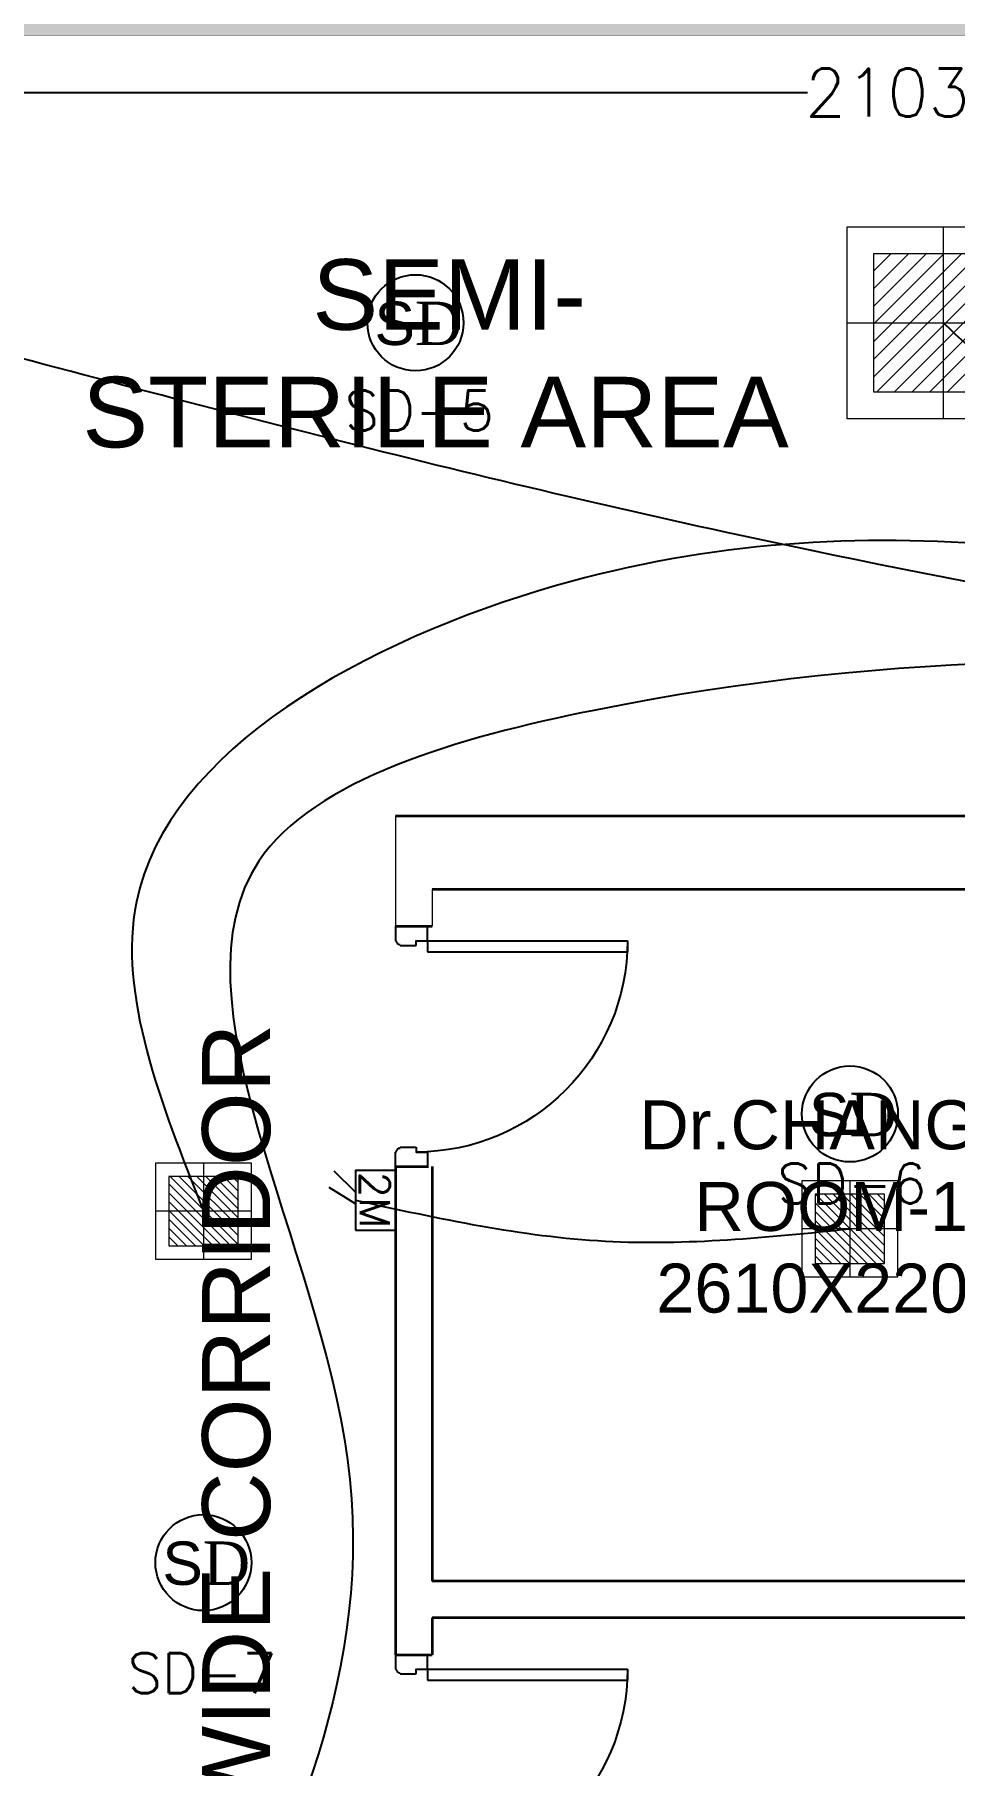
# Model space of a CAD drawing. Extents: x 3550807 to 4078732, y -628171 to -515859.
# Drawn here: x 3722850 to 3725724, y -603927 to -598521 of the extents above; entities that cross this region are included whole.
import ezdxf
from ezdxf.enums import TextEntityAlignment as Align

# ---------------------------------------------------------------- set-up
doc = ezdxf.new("R2010")
doc.units = 0
doc.header["$LTSCALE"] = 6
doc.header["$MEASUREMENT"] = 0
doc.linetypes.add('CONTINU', pattern=[0])
doc.layers.get('Defpoints').update_dxf_attribs({"linetype": 'CONTINUOUS'})
for name, color, linetype in [('24W UPS POWER LIGHT', 5, 'CONTINUOUS'), ('DIM', 7, 'CONTINUOUS'), ('DOOR', 44, 'CONTINUOUS'), ('ELE 36W EMERGENCY LIGHT', 5, 'CONTINUOUS'), ('ELE-2M UPS P.SB', 3, 'CONTINUOUS'), ('FA-FIRE TEXT', 7, 'CONTINUOUS')]:
    doc.layers.add(name, color=color, linetype=linetype)
for name, color, linetype, lineweight in [('ELE-24W EMERGENCY  LED LIGHT', 5, 'CONTINUOUS', 18), ('ELE-36W EMERGENCY  LED LIGHT', 7, 'CONTINUOUS', 18), ('ELE-CABLE TRAY', 31, 'CONTINUOUS', 18), ('FA-BELOW SMOKE DERECTOR', 1, 'CONTINUOUS', 25), ('WALL', 10, 'CONTINUOUS', 35)]:
    doc.layers.add(name, color=color, linetype=linetype, lineweight=lineweight)
doc.layers.add('ELE-LIGHTING WIRING', color=7, linetype='CONTINUOUS', true_color=0x63d7b6)
doc.styles.add('ARIAL', font='arial.ttf')
doc.styles.add('PDF Times New Roman', font='times.ttf')
doc.styles.add('ROMANS', font='romans.shx')
doc.styles.get("Standard").update_dxf_attribs({"font": 'SIMPLEX'})
doc.styles.add('T 1-25', font='segoeui.ttf', dxfattribs={"width": 0.8, "height": 50})
doc.dimstyles.new('D 1-25', dxfattribs={"dimtxt": 50, "dimasz": 12.5, "dimexe": 0, "dimexo": 10, "dimgap": 0, "dimtad": 0, "dimdec": 0, "dimzin": 0, "dimdsep": 46, "dimtxsty": 'T 1-25', "dimblk": 'ARCHTICK', "dimcen": 5, "dimclrd": 256, "dimclre": 256, "dimclrt": 256, "dimadec": 0, "dimazin": 0, "dimtfac": 50, "dimtdec": 0, "dimtmove": 1, "dimatfit": 2, "dimfxl": 0, "dimtolj": 1, "dimtzin": 0, "dimarcsym": 0})

# ---------------------------------------------------------------- blocks, each defined once
blk = doc.blocks.new('750')
at = {"layer": 'DOOR', "color": 8}
for p, q in [((-50, 705), (-47.5, 705)), ((-35, 690), (-35, 692.5)), ((-35, 60), (-35, 57.5)), ((50, 45), (50, 80)), ((50, 80), (675, 80)), ((675, 45), (675, 80)), ((-50, 45), (-47.5, 45)), ((50, 45), (675, 45))]:
    blk.add_line(p, q, dxfattribs=at)
for points in [[(15, 690), (15, 705), (50, 705), (50, 750), (-50, 750), (-50, 705)], [(-35, 690), (15, 690)], [(15, 60), (15, 45), (50, 45), (50, 0), (-50, 0), (-50, 45)], [(-35, 60), (15, 60)]]:
    blk.add_lwpolyline(points, dxfattribs=at)
for centre, radius, start, end in [((-35, 705), 12.5, 180, 270), ((15, 45), 660, 0, 90), ((-35, 45), 12.5, 90, 180)]:
    blk.add_arc(centre, radius, start, end, dxfattribs=at)
blk = doc.blocks.new('24w led emeregency')
at = {"layer": 'ELE-24W EMERGENCY  LED LIGHT'}
h = blk.add_hatch(dxfattribs=at)
h.set_pattern_fill('ANSI31', scale=166.666666666665, style=0)
h.set_pattern_definition([(45, (0, 0), (-14.73139127471959, 14.7313912747196), [])])
h.paths.add_polyline_path([(-115.397401795839, -115.397401795839), (-115.397401795839, 115.397401795839), (115.397401795839, 115.397401795839), (115.397401795839, -115.397401795839)])
at = {"layer": 'ELE-24W EMERGENCY  LED LIGHT', "color": 5}
for p, q in [((0, 160), (0, -160)), ((-160, 0), (160, 0))]:
    blk.add_line(p, q, dxfattribs=at)
for points in [[(-160, -160), (-160, 160), (160, 160), (160, -160)], [(-115.397401795839, -115.397401795839), (-115.397401795839, 115.397401795839), (115.397401795839, 115.397401795839), (115.397401795839, -115.397401795839)]]:
    blk.add_lwpolyline(points, close=True, dxfattribs=at)
blk = doc.blocks.new('2M UPS SB')
at = {"layer": 'ELE-2M UPS P.SB', "color": 3}
for p, q in [((-133.7655910551548, 160), (-69.26612788438797, 265.2194964364171)), ((-88.23655763268471, 160), (-3.38374388217926, 244.8528137430549)), ((-240, 160), (-240, 0)), ((0, 160), (-240, 160)), ((0, 160), (0, 0))]:
    blk.add_line(p, q, dxfattribs=at)
blk.add_text('2M', height=120, rotation=180, dxfattribs=at).set_placement((-6.021764248609543, 142.9791077449918))
blk = doc.blocks.new('ELE.EMERGENCY 40W LED LIGHT')
at = {"layer": 'ELE-36W EMERGENCY  LED LIGHT'}
h = blk.add_hatch(dxfattribs=at)
h.set_pattern_fill('ANSI31', color=5, scale=300, style=0)
h.set_pattern_definition([(45, (0, 0), (-26.51650429449553, 26.51650429449553), [])])
h.paths.add_polyline_path([(-207.71532323258, -207.7153232324927), (-207.71532323258, 207.7153232324927), (207.71532323258, 207.7153232324927), (207.71532323258, -207.7153232324927)])
for p, q in [((0, 288), (0, -288)), ((-288, 0), (288, 0))]:
    blk.add_line(p, q, dxfattribs=at)
for points in [[(-288, -288), (-288, 288), (288, 288), (288, -288)], [(-207.71532323258, -207.7153232324927), (-207.71532323258, 207.7153232324927), (207.71532323258, 207.7153232324927), (207.71532323258, -207.7153232324927)]]:
    blk.add_lwpolyline(points, close=True, dxfattribs=at)
blk = doc.blocks.new('SMOKE DETECTOR')
at = {"layer": 'FA-BELOW SMOKE DERECTOR', "color": 7}
blk.add_circle((931028.7306233168, -118293.8702529273), 166.0108993562608, dxfattribs=at)
at = {"layer": 'FA-BELOW SMOKE DERECTOR', "insert": (930887.0836242564, -118372.9609814075), "char_height": 150, "attachment_point": 7, "style": 'PDF Times New Roman'}
blk.add_mtext('{\\fArial|b0|i0|c0|p34;S}D', dxfattribs=at)
blk = doc.blocks.new('*D190')
at = {"layer": 'Defpoints', "color": 0, "linetype": 'ByBlock', "transparency": 16777216}
for p in [(3715063.0306815, -598524.1016595698), (3736093.725472257, -598524.1016595698), (3715063.0306815, -598702.5064872033)]:
    blk.add_point(p, dxfattribs=at)
at = {"layer": 'ELE-CABLE TRAY', "color": 7, "lineweight": -2, "transparency": 16777216}
for p, q in [((3715063.0306815, -598534.1016595698), (3715063.0306815, -598702.5064872033)), ((3736093.725472257, -598534.1016595698), (3736093.725472257, -598702.5064872033)), ((3715163.0306815, -598702.5064872033), (3725264.878076878, -598702.5064872033)), ((3735993.725472257, -598702.5064872033), (3725891.878076878, -598702.5064872033))]:
    blk.add_line(p, q, dxfattribs=at)
at = {"layer": 'ELE-CABLE TRAY', "color": 7, "linetype": 'ByBlock', "transparency": 16777216}
for points in [[(3715163.0306815, -598685.8398205367), (3715163.0306815, -598719.1731538699), (3715063.0306815, -598702.5064872033)], [(3735993.725472257, -598719.1731538699), (3735993.725472257, -598685.8398205367), (3736093.725472257, -598702.5064872033)]]:
    blk.add_solid(points, dxfattribs=at)
at = {"layer": 'ELE-CABLE TRAY', "color": 7, "linetype": 'ByBlock', "transparency": 16777216, "insert": (3725578.378076878, -598702.5064872033), "char_height": 150, "attachment_point": 5, "style": 'ROMANS'}
blk.add_mtext('\\A1;21031', dxfattribs=at)

msp = doc.modelspace()

# ---------------------------------------------------------------- hatches: boundary and pattern name
at = {"layer": 'ELE-CABLE TRAY', "linetype": 'ByBlock'}
h = msp.add_hatch(dxfattribs=at)
h.set_pattern_fill('ZIGZAG', color=256, scale=400.7856062941474)
h.set_pattern_definition([(0, (3686088.316076755, -658642.6270804253), (50.09820078676842, 50.09820078676842), [50.09820078676842, -50.09820078676842]), (90, (3686138.414277554, -658642.6270804253), (-50.09820078676839, 50.09820078676842), [50.09820078676842, -50.09820078676842])])
h.paths.add_polyline_path([(3736093.725472257, -598424.1016595698), (3715063.0306815, -598424.1016595698), (3715063.0306815, -598524.1016595698), (3736093.725472257, -598524.1016595698)])

# ---------------------------------------------------------------- linework, layer by layer
at = {"layer": 'ELE-CABLE TRAY', "linetype": 'ByBlock', "const_width": 1.860566674603738}
msp.add_lwpolyline([(3736093.725472257, -598424.1016595698), (3715063.0306815, -598424.1016595698), (3715063.0306815, -598524.1016595698), (3736093.725472257, -598524.1016595698)], close=True, dxfattribs=at)
at = {"layer": 'ELE-LIGHTING WIRING', "linetype": 'ByBlock'}
for points in [[(3727212.39693519, -600496.4229930759), (3725007.623559883, -600075.3148849624), (3722391.196935184, -599421.3264745333)], [(3727212.39693519, -600496.4229930759), (3724597.21229983, -600631.8621660785), (3723550.601329955, -601103.022471784), (3723827.849268994, -602972.8341536802), (3723376.926715756, -604745.8501044207)]]:
    msp.add_spline(points, degree=3, dxfattribs=at)
at = {"layer": 'ELE-LIGHTING WIRING', "color": 254, "linetype": 'ByBlock', "true_color": 0xdebad0}
for points in [[(3727212.39693519, -600349.3631824254), (3726336.394061362, -599957.3647182278), (3725688.696935225, -599421.3264745249)], [(3727212.39693519, -600349.3631824254), (3724476.510329334, -600243.3767056855), (3723168.079918493, -601230.2203172361), (3723377.396934923, -602196.3203241278)], [(3723852.396935191, -602162.0312037352), (3724633.166200161, -602289.6316370404), (3725397.396935191, -602251.3203238578)]]:
    msp.add_spline(points, degree=3, dxfattribs=at)
at = {"layer": 'WALL', "color": 8, "lineweight": 0}
for p, q in [((3723977.396935191, -600961.3203238576), (3723977.396935191, -601306.4520518794)), ((3724092.396935191, -601191.3203238578), (3724092.396935191, -601306.4520518794))]:
    msp.add_line(p, q, dxfattribs=at)
at = {"layer": 'WALL', "color": 8, "linetype": 'ByBlock'}
for p, q in [((3723977.396935191, -600961.3203238576), (3726702.39693519, -600961.3203238576)), ((3726702.39693519, -601191.3203238578), (3724092.396935191, -601191.3203238578)), ((3723977.396935191, -601306.4520518794), (3724092.396935191, -601306.4520518794)), ((3723977.396935191, -602056.3349942266), (3723977.396935191, -603581.4520518794)), ((3723977.396935191, -602056.3349942266), (3724080.434398042, -602056.3349942266)), ((3724092.396935191, -602056.3349942266), (3724092.396935191, -603351.3203238578)), ((3726702.39693519, -603351.3203238578), (3724092.396935191, -603351.3203238578)), ((3724092.396935191, -603466.3203238578), (3724092.396935191, -603581.4520518794)), ((3726702.39693519, -603466.3203238578), (3724092.396935191, -603466.3203238578)), ((3723977.396935191, -603581.4520518794), (3724092.396935191, -603581.4520518794))]:
    msp.add_line(p, q, dxfattribs=at)

# ---------------------------------------------------------------- block references
at = {"layer": '24W UPS POWER LIGHT', "lineweight": 9, "xscale": -0.9375000000222322, "yscale": 0.9375000000222322, "zscale": 0.9375000000222322}
for p in [(3723377.396935195, -602196.3203238565), (3725397.396935191, -602251.3203238578)]:
    msp.add_blockref('24w led emeregency', p, dxfattribs=at)
at = {"layer": 'DOOR', "color": 8, "xscale": -1, "rotation": 180}
for p in [(3724027.396935191, -601306.3349942266), (3724027.396935191, -603581.3349942266)]:
    msp.add_blockref('750', p, dxfattribs=at)
at = {"layer": 'ELE 36W EMERGENCY LIGHT', "xscale": 1.041666666677768, "yscale": 1.041666666677768, "zscale": 1.041666666677768}
msp.add_blockref('ELE.EMERGENCY 40W LED LIGHT', (3725688.696935178, -599421.3264744779), dxfattribs=at)
at = {"layer": 'ELE-2M UPS P.SB', "color": 6, "xscale": 0.7812500000005363, "yscale": 0.7812500000005363, "zscale": 0.7812500000005363, "rotation": 89.99999999999984}
msp.add_blockref('2M UPS SB', (3723977.396935191, -602068.281203735), dxfattribs=at)
at = {"layer": 'FA-BELOW SMOKE DERECTOR', "color": 6, "xscale": 0.9035551315104862, "yscale": 0.9035551315104862, "zscale": 0.9035551315104862}
for p in [(2882804.159796787, -492536.2929812663), (2884161.609796798, -495007.3857467126), (2882141.609796798, -496408.7868305894)]:
    msp.add_blockref('SMOKE DETECTOR', p, dxfattribs=at)

# ---------------------------------------------------------------- texts
at = {"layer": 'DIM', "color": 8, "style": 'ARIAL'}
msp.add_text('1200 WIDE CORRIDOR', height=212.5, rotation=90.00000000000001, dxfattribs=at).set_placement((3723649.688640544, -603218.4812279064), align=Align.BOTTOM_CENTER)
at = {"layer": 'DIM', "color": 8, "insert": (3725339.079354664, -602182.448128928), "char_height": 153, "width": 1198.955661664394, "attachment_point": 5, "style": 'ARIAL'}
msp.add_mtext('Dr.CHANGE\\PROOM-1\\P2610X2200', dxfattribs=at)
at = {"layer": 'FA-FIRE TEXT', "color": 200, "linetype": 'CONTINU', "char_height": 125, "width": 349.8378647597838, "attachment_point": 1, "style": 'ROMANS'}
for s, insert in [('{\\C256;SD-5\\P}', (3723819.018628398, -599632.7592544301)), ('{\\C256;SD-6\\P}', (3725170.380520909, -602047.1648861908)), ('{\\C256;SD-7\\P}', (3723140.388050679, -603576.124662847))]:
    msp.add_mtext(s, dxfattribs=dict(at, insert=insert))
at = {"layer": 'WALL', "color": 8, "linetype": 'Continuous', "insert": (3724102.728098373, -599518.2027895146), "char_height": 220.4136000000001, "width": 4941.395207413167, "attachment_point": 5, "style": 'ARIAL'}
msp.add_mtext(' SEMI-\\PSTERILE AREA', dxfattribs=at)

# ---------------------------------------------------------------- dimensions: what is measured, and where the dimension line sits
at = {"layer": 'ELE-CABLE TRAY', "color": 21}
dim = msp.add_linear_dim(base=(3715063.0306815, -598702.5064872033), p1=(3736093.725472257, -598524.1016595698), p2=(3715063.0306815, -598524.1016595698), dimstyle='D 1-25', override={"dimtxt": 150, "dimasz": 100, "dimtxsty": 'ROMANS', "dimclrd": 7, "dimclre": 7, "dimclrt": 7}, dxfattribs=at)
dim.commit()
dim.dimension.update_dxf_attribs({"geometry": '*D190', "text_midpoint": (3725578.378076878, -598702.5064872033)})

doc.saveas('drawing.dxf')
